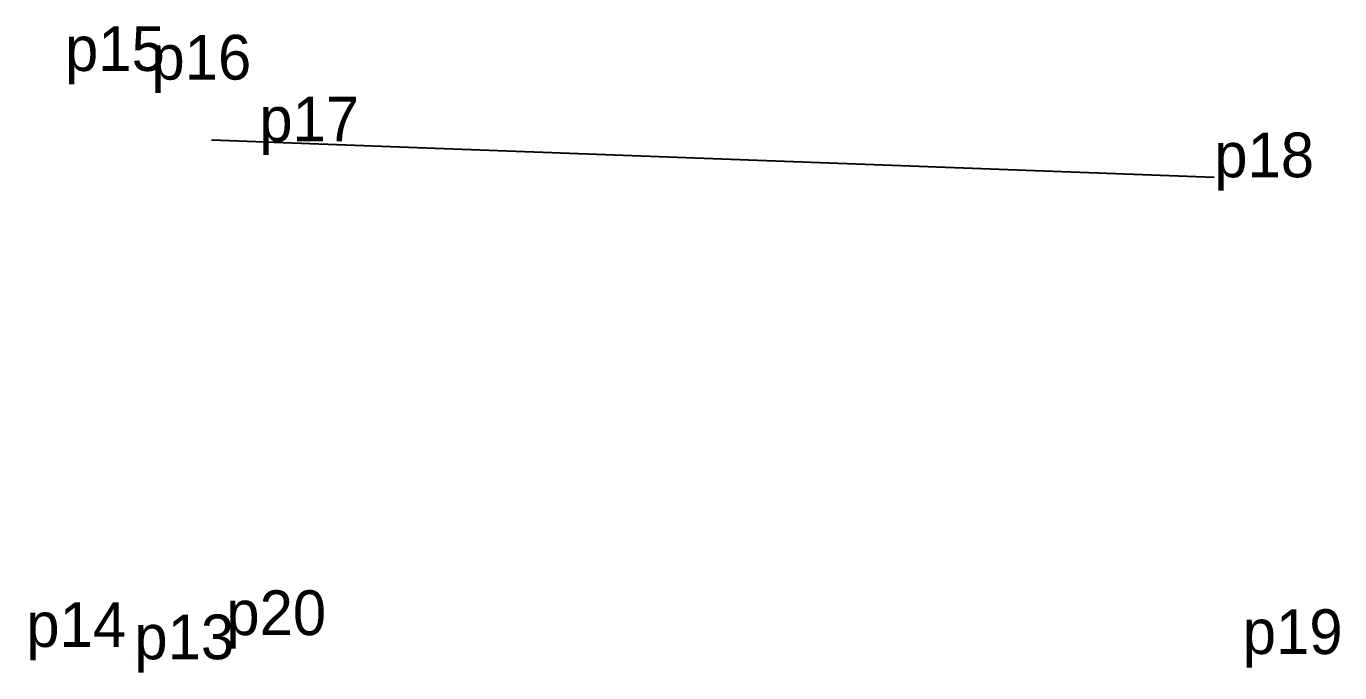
# Model space of a CAD drawing. Extents: x 548094 to 552007, y 1838334 to 1839941.
# Drawn here: x 548093.9 to 548146.8, y 1838692.7 to 1838718.7 of the extents above; entities that cross this region are included whole.
import ezdxf

# ---------------------------------------------------------------- set-up
doc = ezdxf.new("R2010")
doc.units = 0
for name, color, linetype in [('Level 10', 7, 'Continuous'), ('Level 12', 7, 'Continuous'), ('Level 7', 7, 'Continuous')]:
    doc.layers.add(name, color=color, linetype=linetype)

msp = doc.modelspace()

# ---------------------------------------------------------------- linework, layer by layer
at = {"layer": 'Level 10'}
msp.add_line((548101.371, 1838714.107), (548141.709, 1838712.593), dxfattribs=at)
at = {"layer": 'Level 7'}
for p, q in [((548095.474, 1838716.873), (548095.474, 1838716.873)), ((548098.952, 1838716.526), (548098.952, 1838716.526)), ((548103.292, 1838714.035), (548103.292, 1838714.035)), ((548141.709, 1838712.593), (548141.709, 1838712.593)), ((548101.964, 1838694.167), (548101.964, 1838694.167)), ((548093.916, 1838693.691), (548093.916, 1838693.691)), ((548098.264, 1838693.194), (548098.264, 1838693.194)), ((548142.854, 1838693.405), (548142.854, 1838693.405))]:
    msp.add_line(p, q, dxfattribs=at)

# ---------------------------------------------------------------- texts
at = {"layer": 'Level 12'}
for s, p in [('p15', (548095.474, 1838716.873)), ('p16', (548098.952, 1838716.526)), ('p17', (548103.292, 1838714.035)), ('p18', (548141.709, 1838712.593)), ('p20', (548101.964, 1838694.167)), ('p14', (548093.916, 1838693.691)), ('p19', (548142.854, 1838693.405)), ('p13', (548098.264, 1838693.194))]:
    msp.add_text(s, height=1.8, dxfattribs=at).set_placement(p)

doc.saveas('drawing.dxf')
